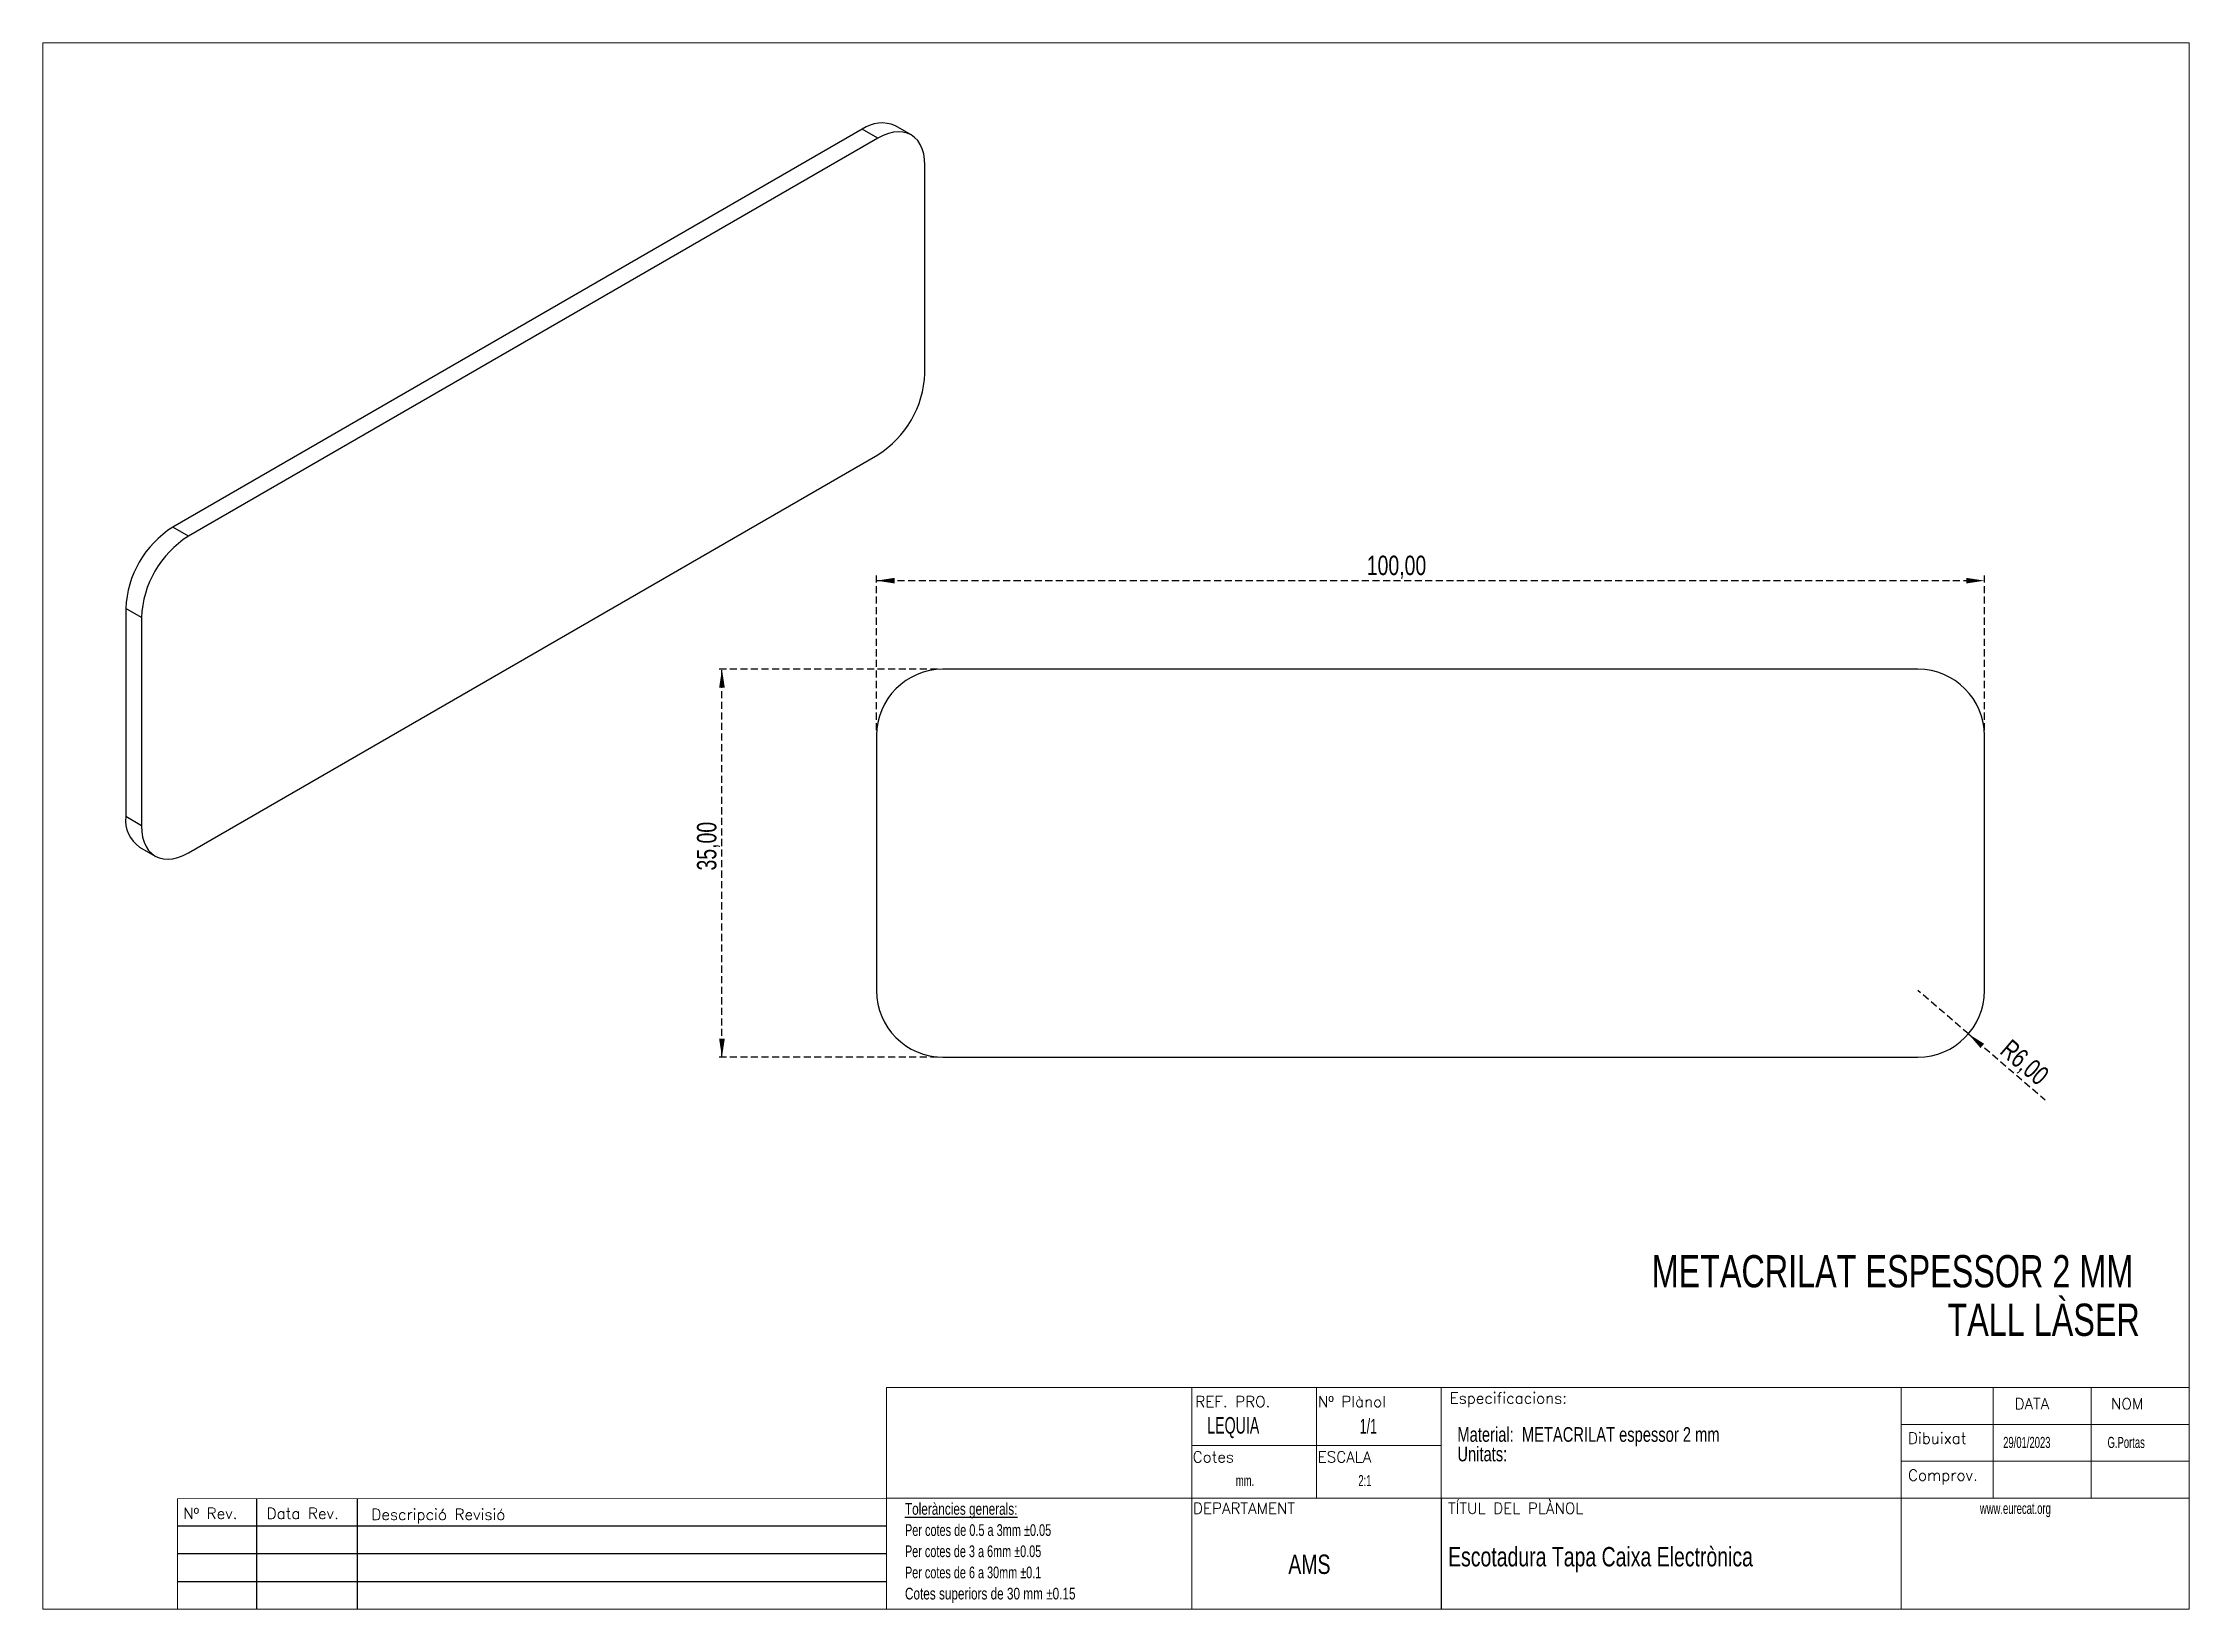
# Model space of a CAD drawing. Header units: millimetres. Extents: x 23 to 410, y 6 to 288.
import ezdxf

# ---------------------------------------------------------------- set-up
doc = ezdxf.new("R2010")
doc.units = ezdxf.units.MM
doc.linetypes.add('HIDDEN', pattern=[1.905, 1.27, -0.635])
doc.layers.add('FORMAT', color=7, linetype='Continuous')
doc.layers.add('RECUADRES', color=17, linetype='HIDDEN')
doc.styles.add('SLDTEXTSTYLE0', font='TXT', dxfattribs={"width": 0.75})
doc.styles.add('SLDTEXTSTYLE1', font='TXT', dxfattribs={"width": 0.638186})
doc.styles.add('SLDTEXTSTYLE2', font='ROMANS')
doc.styles.add('SLDTEXTSTYLE3', font='TXT', dxfattribs={"width": 0.696429})
doc.styles.add('SLDTEXTSTYLE4', font='TXT', dxfattribs={"width": 0.692308})
doc.dimstyles.new('SLDDIMSTYLE0', dxfattribs={"dimtxt": 3.5, "dimasz": 3.302, "dimexe": 0, "dimexo": 0.0625, "dimgap": 0.875, "dimtad": 1, "dimlfac": 0.5, "dimrnd": 1e-09, "dimzin": 12, "dimdsep": 46, "dimtxsty": 'SLDTEXTSTYLE0', "dimsah": 1, "dimcen": 0.09, "dimadec": 0, "dimazin": 3, "dimtfac": 1, "dimtofl": 0, "dimtmove": 0, "dimatfit": 3, "dimfxl": 0, "dimfrac": 2, "dimtolj": 1, "dimtzin": 12, "dimarcsym": 0})
doc.dimstyles.new('SLDDIMSTYLE1', dxfattribs={"dimtxt": 3.5, "dimasz": 3.302, "dimexe": 0, "dimexo": 0.0625, "dimgap": 0.875, "dimtad": 1, "dimlfac": 0.5, "dimrnd": 1e-09, "dimzin": 12, "dimdsep": 46, "dimtxsty": 'SLDTEXTSTYLE0', "dimsah": 1, "dimcen": 0, "dimadec": 0, "dimazin": 3, "dimtfac": 1, "dimtofl": 0, "dimtmove": 0, "dimatfit": 3, "dimfxl": 0, "dimfrac": 2, "dimtolj": 1, "dimtzin": 12, "dimarcsym": 0})

# ---------------------------------------------------------------- blocks, each defined once
blk = doc.blocks.new('_D')
at = {"layer": 'RECUADRES'}
for p, q in [((173.42, 164.26), (173.42, 192.26)), ((173.42, 191.26), (373.42, 191.26)), ((373.42, 164.26), (373.42, 192.26))]:
    blk.add_line(p, q, dxfattribs=at)
for points in [[(173.42, 191.26), (176.72, 190.75), (176.72, 191.77)], [(373.42, 191.26), (370.12, 191.77), (370.12, 190.75)]]:
    blk.add_solid(points, dxfattribs=at)
at = {"layer": 'RECUADRES', "insert": (261.92, 195.77), "char_height": 3.5, "attachment_point": 1, "style": 'SLDTEXTSTYLE0'}
blk.add_mtext('100,00', dxfattribs=at)
blk = doc.blocks.new('_D_1')
at = {"layer": 'RECUADRES'}
for p, q in [((184.42, 175.26), (144.53, 175.26)), ((145.53, 105.26), (145.53, 175.26)), ((184.42, 105.26), (144.53, 105.26))]:
    blk.add_line(p, q, dxfattribs=at)
for points in [[(145.53, 175.26), (145.02, 171.96), (146.04, 171.96)], [(145.53, 105.26), (146.04, 108.56), (145.02, 108.56)]]:
    blk.add_solid(points, dxfattribs=at)
at = {"layer": 'RECUADRES', "insert": (141.02, 138.94), "char_height": 3.5, "attachment_point": 1, "rotation": 90, "style": 'SLDTEXTSTYLE0'}
blk.add_mtext('35,00', dxfattribs=at)
blk = doc.blocks.new('_D_2')
at = {"layer": 'RECUADRES'}
for q in [(361.42, 117.26), (384.36, 97.55)]:
    blk.add_line((370.53, 109.44), q, dxfattribs=at)
blk.add_solid([(370.53, 109.44), (372.7, 106.9), (373.36, 107.67)], dxfattribs=at)
at = {"layer": 'RECUADRES', "insert": (378.28, 108.71), "char_height": 3.5, "attachment_point": 1, "rotation": 319.3407, "style": 'SLDTEXTSTYLE0'}
blk.add_mtext('R6,00', dxfattribs=at)

msp = doc.modelspace()

# ---------------------------------------------------------------- linework, layer by layer
at = {"color": 7, "linetype": 'Continuous', "lineweight": 18}
for p, q in [((410.356, 288.322), (22.959, 288.322)), ((22.959, 5.628), (22.959, 288.322)), ((410.356, 5.628), (410.356, 288.322)), ((410.356, 148.301), (410.356, 154.366)), ((175.241, 45.634), (230.356, 45.634)), ((175.241, 5.628), (175.241, 45.634)), ((230.356, 5.628), (230.356, 45.634)), ((230.356, 45.634), (410.356, 45.634)), ((252.856, 45.634), (252.856, 25.634)), ((275.356, 5.628), (275.356, 45.634)), ((358.356, 5.628), (358.356, 45.634)), ((375.022, 25.634), (375.022, 45.634)), ((392.689, 25.634), (392.689, 45.634)), ((410.356, 45.634), (410.356, 5.628)), ((358.356, 38.967), (410.356, 38.967)), ((230.356, 35.162), (258.361, 35.162)), ((258.361, 35.162), (275.356, 35.162)), ((358.356, 32.3), (410.356, 32.3)), ((175.241, 25.634), (230.356, 25.634)), ((230.356, 25.634), (410.356, 25.634)), ((230.356, 5.628), (230.356, 13.669)), ((410.356, 5.628), (22.959, 5.628)), ((230.356, 5.628), (410.356, 5.628)), ((230.356, 5.628), (239.117, 5.628))]:
    msp.add_line(p, q, dxfattribs=at)
at = {"color": 7, "linetype": 'Continuous', "lineweight": 25}
for p, q in [((170.849, 272.768), (46.399, 200.924)), ((173.678, 271.135), (170.849, 272.768)), ((179.677, 271.729), (176.849, 273.362)), ((173.678, 271.135), (49.227, 199.291)), ((182.163, 228.674), (182.163, 266.235)), ((49.227, 142.133), (173.678, 213.977)), ((49.227, 199.291), (46.399, 200.924)), ((40.742, 184.594), (37.913, 186.227)), ((37.913, 186.227), (37.913, 148.666)), ((40.742, 184.594), (40.742, 147.033)), ((361.422, 175.258), (185.422, 175.258)), ((173.422, 163.258), (173.422, 117.258)), ((373.422, 117.258), (373.422, 163.258)), ((40.742, 147.033), (37.913, 148.666)), ((40.399, 143.172), (43.228, 141.539)), ((185.422, 105.258), (361.422, 105.258))]:
    msp.add_line(p, q, dxfattribs=at)
at = {"color": 252, "linetype": 'Continuous', "lineweight": 18}
for p, q in [((410.356, 45.634), (410.356, 57.634)), ((230.356, 45.634), (410.356, 45.634))]:
    msp.add_line(p, q, dxfattribs=at)
at = {"color": 7, "linetype": 'Continuous', "lineweight": 25, "flags": 128}
for points in [[(182.163, 266.235), (182.11, 267.301), (181.95, 268.292), (181.687, 269.196), (181.323, 270.001), (180.863, 270.697), (180.312, 271.275), (179.678, 271.729), (178.968, 272.051), (178.192, 272.239), (177.359, 272.29), (176.48, 272.203), (175.566, 271.979), (174.628, 271.622), (173.678, 271.135)], [(40.742, 147.033), (40.795, 145.967), (40.954, 144.976), (41.218, 144.072), (41.582, 143.267), (42.042, 142.571), (42.593, 141.993), (43.227, 141.539), (43.937, 141.217), (44.713, 141.029), (45.545, 140.978), (46.425, 141.065), (47.339, 141.289), (48.277, 141.646), (49.227, 142.133)]]:
    msp.add_lwpolyline(points, dxfattribs=at)
at = {"color": 7, "linetype": 'Continuous', "lineweight": 25}
for centre, radius, start, end in [((174.384, 267.667), 6.205, 66.59127, 124.71919), ((163.832, 229.459), 18.348, 302.45345, 357.54655), ((56.244, 185.441), 18.348, 122.45345, 177.54655), ((59.073, 183.809), 18.348, 122.45345, 177.54655), ((185.422, 163.258), 12, 90, 180), ((361.422, 163.258), 12, 0, 90), ((43.775, 148.009), 5.899, 173.60377, 235.08405), ((185.422, 117.258), 12, 180, 270), ((361.422, 117.258), 12, 270, 0)]:
    msp.add_arc(centre, radius, start, end, dxfattribs=at)
at = {"layer": 'FORMAT', "color": 7, "lineweight": 18}
for p, q in [((47.241, 25.526), (175.241, 25.634)), ((47.241, 25.526), (47.241, 5.628)), ((47.241, 5.628), (183.988, 5.628)), ((155.064, 5.628), (237.898, 5.628))]:
    msp.add_line(p, q, dxfattribs=at)
at = {"layer": 'FORMAT'}
for p, q in [((61.541, 25.538), (61.541, 5.628)), ((79.684, 25.553), (79.684, 5.628)), ((275.356, 25.631), (275.356, 5.628)), ((47.241, 20.632), (175.241, 20.632)), ((47.241, 15.632), (175.241, 15.632)), ((47.241, 10.632), (175.241, 10.632))]:
    msp.add_line(p, q, dxfattribs=at)

# ---------------------------------------------------------------- texts
at = {"color": 252, "linetype": 'Continuous', "lineweight": 0, "char_height": 2, "style": 'SLDTEXTSTYLE2'}
for s, insert, attachment_point in [('REF. PRO.', (230.973, 44.07), 1), ('Nº Plànol', (253.12, 44.07), 1), ('DATA', (381.987, 43.687), 2), ('NOM', (399.175, 43.687), 2), ('Dibuixat', (359.633, 37.471), 1), ('Cotes', (230.495, 34.085), 1), ('ESCALA', (253.071, 34.085), 1), ('Comprov.', (359.633, 30.804), 1), ('DEPARTAMENT', (230.559, 24.821), 1)]:
    msp.add_mtext(s, dxfattribs=dict(at, insert=insert, attachment_point=attachment_point))
at = {"color": 7, "linetype": 'Continuous', "lineweight": 0, "insert": (238.288, 29.815), "char_height": 2, "attachment_point": 1, "style": 'SLDTEXTSTYLE1'}
msp.add_mtext('mm.', dxfattribs=at)
at = {"layer": 'RECUADRES'}
for s, insert, char_height, attachment_point, style in [('METACRILAT ESPESSOR 2 MM', (400.277, 69.524), 5.82083, 3, 'SLDTEXTSTYLE0'), ('TALL LÀSER', (401.46, 60.763), 5.8208, 3, 'SLDTEXTSTYLE0'), ('LEQUIA', (233.135, 40.292), 3, 1, 'SLDTEXTSTYLE1'), ('1/1', (260.642, 39.961), 2.6458, 1, 'SLDTEXTSTYLE1'), ('Unitats:', (278.277, 34.939), 2.6458, 1, 'SLDTEXTSTYLE0'), ('Material:  METACRILAT espessor 2 mm', (278.277, 38.466), 2.64583, 1, 'SLDTEXTSTYLE0'), ('29/01/2023', (376.796, 36.707), 2, 1, 'SLDTEXTSTYLE1'), ('G.Portas', (395.64, 36.707), 2, 1, 'SLDTEXTSTYLE1'), ('2:1', (260.407, 29.815), 2, 1, 'SLDTEXTSTYLE1'), ('\\LToleràncies generals:', (178.567, 24.767), 2.11667, 1, 'SLDTEXTSTYLE0'), ('www.eurecat.org', (372.596, 24.809), 2, 1, 'SLDTEXTSTYLE1'), ('Per cotes de 0.5 a 3mm ±0.05', (178.567, 20.944), 2.11667, 1, 'SLDTEXTSTYLE3'), ('Per cotes de 3 a 6mm ±0.05', (178.567, 17.122), 2.11667, 1, 'SLDTEXTSTYLE4'), ('AMS', (251.57, 15.466), 3.5, 2, 'SLDTEXTSTYLE0'), ('Escotadura Tapa Caixa Electrònica', (276.604, 16.834), 3.5, 1, 'SLDTEXTSTYLE0'), ('Per cotes de 6 a 30mm ±0.1', (178.567, 13.3), 2.11667, 1, 'SLDTEXTSTYLE4'), ('Cotes superiors de 30 mm ±0.15', (178.567, 9.478), 2.11667, 1, 'SLDTEXTSTYLE0')]:
    msp.add_mtext(s, dxfattribs=dict(at, insert=insert, char_height=char_height, attachment_point=attachment_point, style=style))
at = {"layer": 'RECUADRES', "color": 252, "char_height": 2, "attachment_point": 1, "style": 'SLDTEXTSTYLE2'}
for s, insert in [('Especificacions:', (276.892, 44.716)), ('Nº Rev.', (48.295, 23.888)), ('Data Rev.', (63.349, 23.888)), ('Descripció Revisió', (82.255, 23.715)), ('TÍTUL DEL PLÀNOL', (276.604, 24.821))]:
    msp.add_mtext(s, dxfattribs=dict(at, insert=insert))

# ---------------------------------------------------------------- dimensions: what is measured, and where the dimension line sits
at = {"layer": 'RECUADRES'}
dim = msp.add_linear_dim(base=(373.422, 191.258), p1=(173.422, 163.258), p2=(373.422, 163.258), dimstyle='SLDDIMSTYLE0', dxfattribs=at)
dim.commit()
dim.dimension.update_dxf_attribs({"geometry": '_D', "text_midpoint": (269.033, 191.258), "dimtype": 160})
dim = msp.add_linear_dim(base=(145.531, 175.258), p1=(185.422, 105.258), p2=(185.422, 175.258), angle=90, dimstyle='SLDDIMSTYLE0', dxfattribs=at)
dim.commit()
dim.dimension.update_dxf_attribs({"geometry": '_D_1', "text_midpoint": (145.531, 144.758), "dimtype": 160})
dim = msp.add_radius_dim(center=(361.422, 117.258), mpoint=(370.525, 109.439), dimstyle='SLDDIMSTYLE1', dxfattribs=at)
dim.commit()
dim.dimension.update_dxf_attribs({"geometry": '_D_2', "text_midpoint": (379.975, 101.323), "dimtype": 164})

doc.saveas('drawing.dxf')
